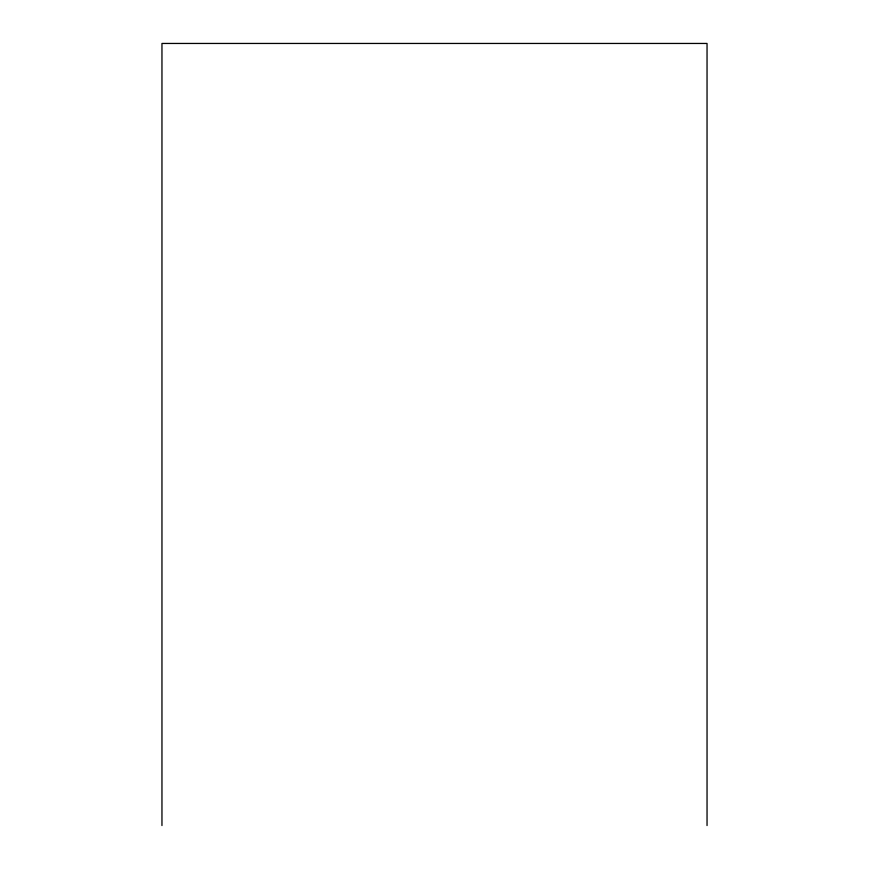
<?xml version="1.0" encoding="UTF-8"?>
<svg xmlns="http://www.w3.org/2000/svg" width="869" height="869" viewBox="0 0 869 869"><rect width="100%" height="100%" fill="white"/><g stroke="black" fill="none" stroke-linecap="round" stroke-linejoin="round"><path stroke-width="1.3" d="M707.04 825.55L707.04 43.45L161.96 43.45L161.96 825.55"/></g></svg>
